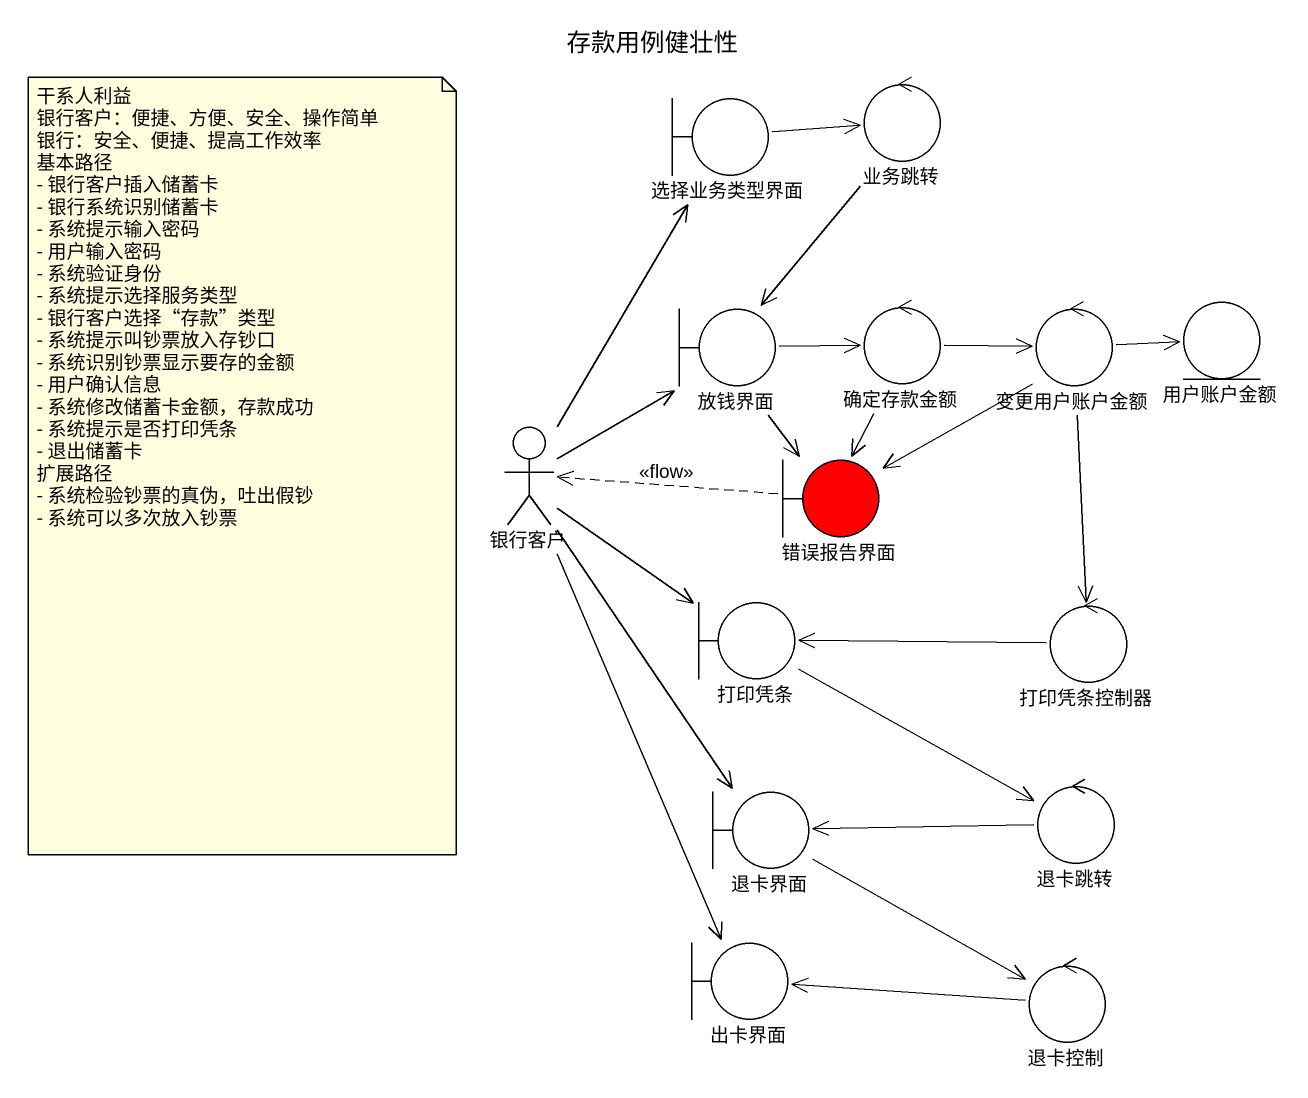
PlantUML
@startuml
title 存款用例健壮性
boundary 选择业务类型界面
control 业务跳转
boundary 放钱界面
control 确定存款金额
control 变更用户账户金额
entity 用户账户金额
actor 银行客户
boundary 错误报告界面 #FF0000
boundary 打印凭条
control 打印凭条控制器
boundary 退卡界面
control 退卡跳转
boundary 出卡界面
control 退卡控制
选择业务类型界面 -right-> 业务跳转
业务跳转 --> 放钱界面
放钱界面 -right-> 确定存款金额
放钱界面 --> 错误报告界面
确定存款金额 -right-> 变更用户账户金额
确定存款金额 --> 错误报告界面
变更用户账户金额 -right-> 用户账户金额
变更用户账户金额 --> 错误报告界面
变更用户账户金额 --> 打印凭条控制器
银行客户 -up-> 选择业务类型界面
银行客户 -up-> 放钱界面
银行客户 --> 打印凭条
银行客户 --> 退卡界面
银行客户 --> 出卡界面
错误报告界面 .left.> 银行客户 : <<flow>>
打印凭条 -right-> 退卡跳转
打印凭条控制器 -left-> 打印凭条
退卡界面 -right-> 退卡控制
退卡跳转 -left-> 退卡界面
退卡控制 -left-> 出卡界面
note as N1
  干系人利益
  银行客户：便捷、方便、安全、操作简单
  银行：安全、便捷、提高工作效率
  基本路径
  - 银行客户插入储蓄卡
  - 银行系统识别储蓄卡
  - 系统提示输入密码
  - 用户输入密码
  - 系统验证身份
  - 系统提示选择服务类型
  - 银行客户选择“存款”类型
  - 系统提示叫钞票放入存钞口
  - 系统识别钞票显示要存的金额
  - 用户确认信息
  - 系统修改储蓄卡金额，存款成功
  - 系统提示是否打印凭条
  - 退出储蓄卡
  扩展路径
  - 系统检验钞票的真伪，吐出假钞
  - 系统可以多次放入钞票
end note
@enduml
